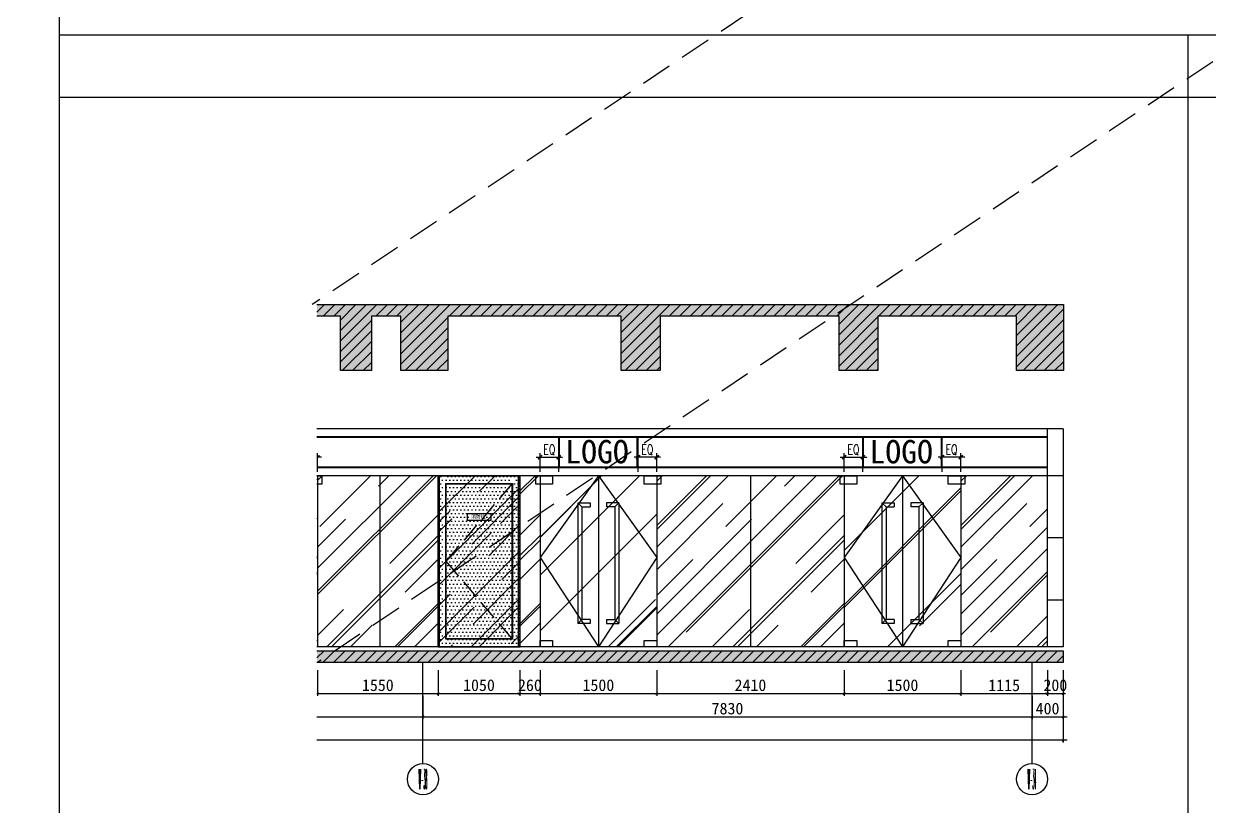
# Model space of a CAD drawing. Header units: millimetres. Extents: x 110215 to 630040, y -488650 to 141897.
# Drawn here: x 262481 to 277723, y -3813 to 6243 of the extents above; entities that cross this region are included whole.
import ezdxf
from ezdxf.enums import TextEntityAlignment as Align
from ezdxf.xclip import XClip

# ---------------------------------------------------------------- set-up
doc = ezdxf.new("R2010")
doc.units = ezdxf.units.MM
doc.header["$LTSCALE"] = 1000
doc.header["$XCLIPFRAME"] = 0
doc.linetypes.add('_DASH', pattern=[0.6, 0.4, -0.2])
doc.linetypes.add('DASH', pattern=[0.35, 0.25, -0.1])
doc.layers.get('Defpoints').update_dxf_attribs({"color": 2})
for name, color, linetype in [('0-118标注', 2, 'Continuous'), ('0-140c立面材料填充', 250, 'Continuous'), ('0-140d立面材料分隔', 146, 'Continuous'), ('0-140立面图剖切线', 4, 'Continuous'), ('1', 4, 'Continuous'), ('7', 7, 'Continuous'), ('D-地面', 8, 'Continuous'), ('E立-ELEV1', 6, 'Continuous')]:
    doc.layers.add(name, color=color, linetype=linetype)
doc.styles.add('_TCH_AXIS', font='COMPLEX', dxfattribs={"bigfont": 'GBCBIG'})
doc.styles.add('COMPLEX', font='COMPLEX')
doc.styles.add('LOGO', font='arial.ttf', dxfattribs={"width": 0.9})
doc.styles.add('TXT', font='txt.shx', dxfattribs={"width": 0.7})
doc.styles.add('繁黑体', font='simhei.ttf')
doc.styles.add('黑体', font='simhei.ttf')
doc.dimstyles.new('50', dxfattribs={"dimscale": 50, "dimtxt": 3, "dimasz": 0.6, "dimexe": 0.6, "dimexo": 0.6, "dimtad": 1, "dimdec": 0, "dimdsep": 46, "dimtxsty": '黑体', "dimblk1": 'ARCHTICK', "dimblk2": 'ARCHTICK', "dimsah": 1, "dimcen": 0, "dimdle": 1, "dimclrd": 251, "dimclre": 251, "dimclrt": 2, "dimadec": 0, "dimazin": 0, "dimtfac": 1, "dimtdec": 0, "dimtix": 1, "dimtmove": 2, "dimatfit": 3, "dimldrblk": 'DOT', "dimfxl": 0, "dimtolj": 1, "dimtzin": 0, "dimarcsym": 0})
doc.dimstyles.new('副本 1-50', dxfattribs={"dimscale": 50, "dimtxt": 2.5, "dimasz": 1, "dimexe": 1, "dimexo": 1, "dimgap": 0.6, "dimtad": 1, "dimdec": 0, "dimrnd": 5, "dimzin": 0, "dimdsep": 46, "dimtxsty": 'TXT', "dimblk": 'ARCHTICK', "dimcen": 4, "dimdle": 1, "dimclrd": 3, "dimclre": 3, "dimclrt": 3, "dimadec": 0, "dimazin": 0, "dimtfac": 1, "dimtdec": 0, "dimtix": 1, "dimtmove": 2, "dimatfit": 3, "dimldrblk": 'ARCHTICK', "dimfxl": 0, "dimtolj": 1, "dimtzin": 0, "dimarcsym": 0})

# ---------------------------------------------------------------- blocks, each defined once
blk = doc.blocks.new('_ArchTick')
at = {"color": 0, "linetype": 'ByBlock', "const_width": 0.4}
blk.add_lwpolyline([(-0.5, -0.5), (0.5, 0.5)], dxfattribs=at)
blk = doc.blocks.new('*D828')
at = {"color": 251, "lineweight": -2, "transparency": 16777216}
for p, q in [((269244, 7341), (269244, 7061)), ((351969, 7341), (351969, 7061)), ((269194, 7091), (352019, 7091))]:
    blk.add_line(p, q, dxfattribs=at)
at = {"layer": 'Defpoints', "color": 0, "transparency": 16777216}
for p in [(269244, 7391), (351969, 7391), (351969, 7091)]:
    blk.add_point(p, dxfattribs=at)
at = {"color": 251, "lineweight": -2, "transparency": 16777216, "xscale": 30, "yscale": 30, "zscale": 30, "rotation": 180}
blk.add_blockref('_ArchTick', (269244, 7091), dxfattribs=at)
at = {"color": 251, "lineweight": -2, "transparency": 16777216, "xscale": 30, "yscale": 30, "zscale": 30}
blk.add_blockref('_ArchTick', (351969, 7091), dxfattribs=at)
at = {"color": 2, "transparency": 16777216, "insert": (310607, 7197), "char_height": 150, "attachment_point": 5, "style": '黑体'}
blk.add_mtext('\\A1;82725', dxfattribs=at)
blk = doc.blocks.new('_DOT')
at = {"color": 0, "linetype": 'ByBlock'}
blk.add_line((-0.5, 0), (-1, 0), dxfattribs=at)
at = {"color": 0, "linetype": 'ByBlock', "const_width": 0.5}
blk.add_lwpolyline([(-0.25, 0, 1), (0.25, 0, 1)], format="xyb", close=True, dxfattribs=at)
blk = doc.blocks.new('*D130')
at = {"color": 3, "lineweight": -2, "transparency": 16777216}
for p, q in [((2433621, 314332), (2433281, 314332)), ((2433331, 314145), (2433331, 314382)), ((2433571, 314145), (2433571, 314382))]:
    blk.add_line(p, q, dxfattribs=at)
at = {"layer": 'Defpoints', "color": 0, "transparency": 16777216}
for p in [(2433331, 314332), (2433331, 314095), (2433571, 314095)]:
    blk.add_point(p, dxfattribs=at)
at = {"color": 3, "lineweight": -2, "transparency": 16777216, "xscale": 50, "yscale": 50, "zscale": 50, "rotation": 180}
blk.add_blockref('_ArchTick', (2433331, 314332), dxfattribs=at)
at = {"color": 3, "lineweight": -2, "transparency": 16777216, "xscale": 50, "yscale": 50, "zscale": 50}
blk.add_blockref('_ArchTick', (2433571, 314332), dxfattribs=at)
at = {"color": 3, "transparency": 16777216, "insert": (2433451, 314425), "char_height": 125, "attachment_point": 5, "style": 'TXT'}
blk.add_mtext('\\A1;EQ', dxfattribs=at)
blk = doc.blocks.new('*D131')
at = {"color": 3, "lineweight": -2, "transparency": 16777216}
for p, q in [((2432021, 314332), (2432361, 314332)), ((2432071, 314145), (2432071, 314382)), ((2432311, 314145), (2432311, 314382))]:
    blk.add_line(p, q, dxfattribs=at)
at = {"layer": 'Defpoints', "color": 0, "transparency": 16777216}
for p in [(2432311, 314332), (2432071, 314095), (2432311, 314095)]:
    blk.add_point(p, dxfattribs=at)
at = {"color": 3, "lineweight": -2, "transparency": 16777216, "xscale": 50, "yscale": 50, "zscale": 50, "rotation": 180}
blk.add_blockref('_ArchTick', (2432071, 314332), dxfattribs=at)
at = {"color": 3, "lineweight": -2, "transparency": 16777216, "xscale": 50, "yscale": 50, "zscale": 50}
blk.add_blockref('_ArchTick', (2432311, 314332), dxfattribs=at)
at = {"color": 3, "transparency": 16777216, "insert": (2432191, 314425), "char_height": 125, "attachment_point": 5, "style": 'TXT'}
blk.add_mtext('\\A1;EQ', dxfattribs=at)
blk = doc.blocks.new('xdsadeq')
h = blk.add_hatch()
h.set_pattern_fill('玻璃', color=8, scale=500, angle=45)
h.set_pattern_definition([(45, (394882.8, 130440.26), (424.26, 1131.37), [7500, -1000, 2500, -500]), (45, (395176.2, 131087.26), (-823.78, 116.67), [1500, -165, 3000, -375]), (45, (394759.04, 130917.56), (1601.597, 2075.36), [4000, -700, 2000, -500])])
h.paths.add_polyline_path([(395940, 130880), (395940, 133080), (394925, 133080), (394925, 130880)])
at = {"layer": 'D-地面'}
h = blk.add_hatch(dxfattribs=at)
h.set_pattern_fill('DOTS', color=8, scale=30, style=0)
h.set_pattern_definition([(0, (394902.783, 130440.26), (23.8125, 47.625), [0, -47.625])])
h.paths.add_polyline_path([(394983, 130880), (395883, 130880), (395863, 133080), (394983, 133080)], flags=17)
h.paths.add_polyline_path([(394988, 130880), (395878, 130880), (395878, 133080), (395005, 133080)], flags=16)
h.paths.add_polyline_path([(395940, 130880), (395940, 133080), (394925, 133080), (394925, 130880)])
at = {"layer": 'E立-ELEV1'}
h = blk.add_hatch(dxfattribs=at)
h.set_pattern_fill('ANSI32', color=8, scale=3, style=0)
h.set_pattern_definition([(45, (405758.36, 133037.486), (-20.205576, 20.205576), []), (45, (405771.83, 133037.486), (-20.205576, 20.205576), [])])
h.paths.add_polyline_path([(394905, 130880), (394925, 130880), (394925, 133080), (394905, 133080)])
h = blk.add_hatch(dxfattribs=at)
h.set_pattern_fill('ANSI32', color=8, scale=3, style=0)
h.set_pattern_definition([(45, (406793.36, 133037.486), (-20.205576, 20.205576), []), (45, (406806.83, 133037.486), (-20.205576, 20.205576), [])])
h.paths.add_polyline_path([(395940, 130880), (395960, 130880), (395960, 133080), (395940, 133080)])
at = {"color": 1}
for p, q in [((394905, 130880), (394905, 133080)), ((394905, 130880), (394905, 133080)), ((394905, 133080), (395960, 133080)), ((394925, 130880), (394925, 133080)), ((395940, 130880), (395940, 133080)), ((395960, 130880), (395960, 133080)), ((394905, 130880), (395960, 130880))]:
    blk.add_line(p, q, dxfattribs=at)
at = {"color": 8, "linetype": 'DASH'}
blk.add_lwpolyline([(395855, 132975), (395005, 131980), (395860, 130980)], dxfattribs=at)
at = {"layer": '7', "color": 3}
blk.add_lwpolyline([(395284, 132505), (395284, 132595), (395582, 132595), (395582, 132505)], close=True, dxfattribs=at)
at = {"layer": 'E立-ELEV1', "color": 8}
blk.add_line((395005, 132980), (395860, 132980), dxfattribs=at)
at = {"layer": 'E立-ELEV1', "color": 4}
blk.add_lwpolyline([(395860, 132980), (395860, 130980), (395005, 130980), (395005, 132980)], dxfattribs=at)
at = {"layer": 'E立-ELEV1', "color": 3}
blk.add_lwpolyline([(395855, 132975), (395855, 130985), (395010, 130985), (395010, 132975), (395855, 132975)], close=True, dxfattribs=at)
at = {"layer": '1', "color": 3, "style": 'LOGO', "width": 0.9}
blk.add_text('消防栓', height=48, dxfattribs=at).set_placement((395513, 132528, 274), align=Align.RIGHT)
blk = doc.blocks.new('*D841')
at = {"color": 251, "lineweight": -2, "transparency": 16777216}
for p, q in [((279216, 8481), (279216, 8151)), ((280716, 8481), (280716, 8151)), ((279166, 8181), (280766, 8181))]:
    blk.add_line(p, q, dxfattribs=at)
at = {"layer": 'Defpoints', "color": 0, "transparency": 16777216}
for p in [(279216, 8581), (280716, 8581), (280716, 8181)]:
    blk.add_point(p, dxfattribs=at)
at = {"color": 251, "lineweight": -2, "transparency": 16777216, "xscale": 30, "yscale": 30, "zscale": 30, "rotation": 180}
blk.add_blockref('_ArchTick', (279216, 8181), dxfattribs=at)
at = {"color": 251, "lineweight": -2, "transparency": 16777216, "xscale": 30, "yscale": 30, "zscale": 30}
blk.add_blockref('_ArchTick', (280716, 8181), dxfattribs=at)
at = {"color": 2, "transparency": 16777216, "insert": (279966, 8288), "char_height": 150, "attachment_point": 5, "style": '黑体'}
blk.add_mtext('\\A1;1500', dxfattribs=at)
blk = doc.blocks.new('*D842')
at = {"color": 251, "lineweight": -2, "transparency": 16777216}
for p, q in [((280716, 8481), (280716, 8151)), ((282266, 8481), (282266, 8151)), ((280666, 8181), (282316, 8181))]:
    blk.add_line(p, q, dxfattribs=at)
at = {"layer": 'Defpoints', "color": 0, "transparency": 16777216}
for p in [(280716, 8581), (282266, 8581), (282266, 8181)]:
    blk.add_point(p, dxfattribs=at)
at = {"color": 251, "lineweight": -2, "transparency": 16777216, "xscale": 30, "yscale": 30, "zscale": 30, "rotation": 180}
blk.add_blockref('_ArchTick', (280716, 8181), dxfattribs=at)
at = {"color": 251, "lineweight": -2, "transparency": 16777216, "xscale": 30, "yscale": 30, "zscale": 30}
blk.add_blockref('_ArchTick', (282266, 8181), dxfattribs=at)
at = {"color": 2, "transparency": 16777216, "insert": (281491, 8288), "char_height": 150, "attachment_point": 5, "style": '黑体'}
blk.add_mtext('\\A1;1550', dxfattribs=at)
blk = doc.blocks.new('*D843')
at = {"color": 251, "lineweight": -2, "transparency": 16777216}
for p, q in [((282266, 8481), (282266, 8151)), ((283316, 8481), (283316, 8151)), ((282216, 8181), (283366, 8181))]:
    blk.add_line(p, q, dxfattribs=at)
at = {"layer": 'Defpoints', "color": 0, "transparency": 16777216}
for p in [(282266, 8581), (283316, 8581), (283316, 8181)]:
    blk.add_point(p, dxfattribs=at)
at = {"color": 251, "lineweight": -2, "transparency": 16777216, "xscale": 30, "yscale": 30, "zscale": 30, "rotation": 180}
blk.add_blockref('_ArchTick', (282266, 8181), dxfattribs=at)
at = {"color": 251, "lineweight": -2, "transparency": 16777216, "xscale": 30, "yscale": 30, "zscale": 30}
blk.add_blockref('_ArchTick', (283316, 8181), dxfattribs=at)
at = {"color": 2, "transparency": 16777216, "insert": (282791, 8288), "char_height": 150, "attachment_point": 5, "style": '黑体'}
blk.add_mtext('\\A1;1050', dxfattribs=at)
blk = doc.blocks.new('*D844')
at = {"color": 251, "lineweight": -2, "transparency": 16777216}
for p, q in [((283316, 8481), (283316, 8151)), ((283576, 8481), (283576, 8151)), ((283316, 8181), (283286, 8181)), ((283316, 8181), (283576, 8181)), ((283576, 8181), (283606, 8181))]:
    blk.add_line(p, q, dxfattribs=at)
at = {"layer": 'Defpoints', "color": 0, "transparency": 16777216}
for p in [(283316, 8581), (283576, 8581), (283576, 8181)]:
    blk.add_point(p, dxfattribs=at)
at = {"color": 251, "lineweight": -2, "transparency": 16777216, "xscale": 30, "yscale": 30, "zscale": 30}
blk.add_blockref('_ArchTick', (283316, 8181), dxfattribs=at)
at = {"color": 251, "lineweight": -2, "transparency": 16777216, "xscale": 30, "yscale": 30, "zscale": 30, "rotation": 180}
blk.add_blockref('_ArchTick', (283576, 8181), dxfattribs=at)
at = {"color": 2, "transparency": 16777216, "insert": (283446, 8288), "char_height": 150, "attachment_point": 5, "style": '黑体'}
blk.add_mtext('\\A1;260', dxfattribs=at)
blk = doc.blocks.new('*D845')
at = {"color": 251, "lineweight": -2, "transparency": 16777216}
for p, q in [((283576, 8481), (283576, 8151)), ((285076, 8481), (285076, 8151)), ((283526, 8181), (285126, 8181))]:
    blk.add_line(p, q, dxfattribs=at)
at = {"layer": 'Defpoints', "color": 0, "transparency": 16777216}
for p in [(283576, 8581), (285076, 8581), (285076, 8181)]:
    blk.add_point(p, dxfattribs=at)
at = {"color": 251, "lineweight": -2, "transparency": 16777216, "xscale": 30, "yscale": 30, "zscale": 30, "rotation": 180}
blk.add_blockref('_ArchTick', (283576, 8181), dxfattribs=at)
at = {"color": 251, "lineweight": -2, "transparency": 16777216, "xscale": 30, "yscale": 30, "zscale": 30}
blk.add_blockref('_ArchTick', (285076, 8181), dxfattribs=at)
at = {"color": 2, "transparency": 16777216, "insert": (284326, 8288), "char_height": 150, "attachment_point": 5, "style": '黑体'}
blk.add_mtext('\\A1;1500', dxfattribs=at)
blk = doc.blocks.new('*D846')
at = {"color": 251, "lineweight": -2, "transparency": 16777216}
for p, q in [((285076, 8481), (285076, 8151)), ((287486, 8481), (287486, 8151)), ((285026, 8181), (287536, 8181))]:
    blk.add_line(p, q, dxfattribs=at)
at = {"layer": 'Defpoints', "color": 0, "transparency": 16777216}
for p in [(285076, 8581), (287486, 8581), (287486, 8181)]:
    blk.add_point(p, dxfattribs=at)
at = {"color": 251, "lineweight": -2, "transparency": 16777216, "xscale": 30, "yscale": 30, "zscale": 30, "rotation": 180}
blk.add_blockref('_ArchTick', (285076, 8181), dxfattribs=at)
at = {"color": 251, "lineweight": -2, "transparency": 16777216, "xscale": 30, "yscale": 30, "zscale": 30}
blk.add_blockref('_ArchTick', (287486, 8181), dxfattribs=at)
at = {"color": 2, "transparency": 16777216, "insert": (286281, 8288), "char_height": 150, "attachment_point": 5, "style": '黑体'}
blk.add_mtext('\\A1;2410', dxfattribs=at)
blk = doc.blocks.new('*D847')
at = {"color": 251, "lineweight": -2, "transparency": 16777216}
for p, q in [((287486, 8481), (287486, 8151)), ((288986, 8481), (288986, 8151)), ((287436, 8181), (289036, 8181))]:
    blk.add_line(p, q, dxfattribs=at)
at = {"layer": 'Defpoints', "color": 0, "transparency": 16777216}
for p in [(287486, 8581), (288986, 8581), (288986, 8181)]:
    blk.add_point(p, dxfattribs=at)
at = {"color": 251, "lineweight": -2, "transparency": 16777216, "xscale": 30, "yscale": 30, "zscale": 30, "rotation": 180}
blk.add_blockref('_ArchTick', (287486, 8181), dxfattribs=at)
at = {"color": 251, "lineweight": -2, "transparency": 16777216, "xscale": 30, "yscale": 30, "zscale": 30}
blk.add_blockref('_ArchTick', (288986, 8181), dxfattribs=at)
at = {"color": 2, "transparency": 16777216, "insert": (288236, 8288), "char_height": 150, "attachment_point": 5, "style": '黑体'}
blk.add_mtext('\\A1;1500', dxfattribs=at)
blk = doc.blocks.new('*D848')
at = {"color": 251, "lineweight": -2, "transparency": 16777216}
for p, q in [((288986, 8481), (288986, 8151)), ((290101, 8481), (290101, 8151)), ((288936, 8181), (290151, 8181))]:
    blk.add_line(p, q, dxfattribs=at)
at = {"layer": 'Defpoints', "color": 0, "transparency": 16777216}
for p in [(288986, 8581), (290101, 8581), (290101, 8181)]:
    blk.add_point(p, dxfattribs=at)
at = {"color": 251, "lineweight": -2, "transparency": 16777216, "xscale": 30, "yscale": 30, "zscale": 30, "rotation": 180}
blk.add_blockref('_ArchTick', (288986, 8181), dxfattribs=at)
at = {"color": 251, "lineweight": -2, "transparency": 16777216, "xscale": 30, "yscale": 30, "zscale": 30}
blk.add_blockref('_ArchTick', (290101, 8181), dxfattribs=at)
at = {"color": 2, "transparency": 16777216, "insert": (289543, 8287), "char_height": 150, "attachment_point": 5, "style": '黑体'}
blk.add_mtext('\\A1;1115', dxfattribs=at)
blk = doc.blocks.new('*D849')
at = {"color": 251, "lineweight": -2, "transparency": 16777216}
for p, q in [((290101, 8481), (290101, 8151)), ((290301, 8481), (290301, 8151)), ((290101, 8181), (290071, 8181)), ((290101, 8181), (290301, 8181)), ((290301, 8181), (290331, 8181))]:
    blk.add_line(p, q, dxfattribs=at)
at = {"layer": 'Defpoints', "color": 0, "transparency": 16777216}
for p in [(290101, 8581), (290301, 8581), (290301, 8181)]:
    blk.add_point(p, dxfattribs=at)
at = {"color": 251, "lineweight": -2, "transparency": 16777216, "xscale": 30, "yscale": 30, "zscale": 30}
blk.add_blockref('_ArchTick', (290101, 8181), dxfattribs=at)
at = {"color": 251, "lineweight": -2, "transparency": 16777216, "xscale": 30, "yscale": 30, "zscale": 30, "rotation": 180}
blk.add_blockref('_ArchTick', (290301, 8181), dxfattribs=at)
at = {"color": 2, "transparency": 16777216, "insert": (290201, 8288), "char_height": 150, "attachment_point": 5, "style": '黑体'}
blk.add_mtext('\\A1;200', dxfattribs=at)
blk = doc.blocks.new('*D852')
at = {"color": 251, "lineweight": -2, "transparency": 16777216}
for p, q in [((273671, 8151), (273671, 7851)), ((282071, 8151), (282071, 7851)), ((273621, 7881), (282121, 7881))]:
    blk.add_line(p, q, dxfattribs=at)
at = {"layer": 'Defpoints', "color": 0, "transparency": 16777216}
for p in [(273671, 8181), (282071, 8181), (282071, 7881)]:
    blk.add_point(p, dxfattribs=at)
at = {"color": 251, "lineweight": -2, "transparency": 16777216, "xscale": 30, "yscale": 30, "zscale": 30, "rotation": 180}
blk.add_blockref('_ArchTick', (273671, 7881), dxfattribs=at)
at = {"color": 251, "lineweight": -2, "transparency": 16777216, "xscale": 30, "yscale": 30, "zscale": 30}
blk.add_blockref('_ArchTick', (282071, 7881), dxfattribs=at)
at = {"color": 2, "transparency": 16777216, "insert": (277871, 7988), "char_height": 150, "attachment_point": 5, "style": '黑体'}
blk.add_mtext('\\A1;8400', dxfattribs=at)
blk = doc.blocks.new('*D853')
at = {"color": 251, "lineweight": -2, "transparency": 16777216}
for p, q in [((282071, 8151), (282071, 7851)), ((289901, 8151), (289901, 7851)), ((282021, 7881), (289951, 7881))]:
    blk.add_line(p, q, dxfattribs=at)
at = {"layer": 'Defpoints', "color": 0, "transparency": 16777216}
for p in [(282071, 8181), (289901, 8181), (289901, 7881)]:
    blk.add_point(p, dxfattribs=at)
at = {"color": 251, "lineweight": -2, "transparency": 16777216, "xscale": 30, "yscale": 30, "zscale": 30, "rotation": 180}
blk.add_blockref('_ArchTick', (282071, 7881), dxfattribs=at)
at = {"color": 251, "lineweight": -2, "transparency": 16777216, "xscale": 30, "yscale": 30, "zscale": 30}
blk.add_blockref('_ArchTick', (289901, 7881), dxfattribs=at)
at = {"color": 2, "transparency": 16777216, "insert": (285986, 7988), "char_height": 150, "attachment_point": 5, "style": '黑体'}
blk.add_mtext('\\A1;7830', dxfattribs=at)
blk = doc.blocks.new('*D854')
at = {"color": 251, "lineweight": -2, "transparency": 16777216}
for p, q in [((289901, 8151), (289901, 7851)), ((290301, 8151), (290301, 7851)), ((289851, 7881), (290351, 7881))]:
    blk.add_line(p, q, dxfattribs=at)
at = {"layer": 'Defpoints', "color": 0, "transparency": 16777216}
for p in [(289901, 8181), (290301, 8181), (290301, 7881)]:
    blk.add_point(p, dxfattribs=at)
at = {"color": 251, "lineweight": -2, "transparency": 16777216, "xscale": 30, "yscale": 30, "zscale": 30, "rotation": 180}
blk.add_blockref('_ArchTick', (289901, 7881), dxfattribs=at)
at = {"color": 251, "lineweight": -2, "transparency": 16777216, "xscale": 30, "yscale": 30, "zscale": 30}
blk.add_blockref('_ArchTick', (290301, 7881), dxfattribs=at)
at = {"color": 2, "transparency": 16777216, "insert": (290101, 7988), "char_height": 150, "attachment_point": 5, "style": '黑体'}
blk.add_mtext('\\A1;400', dxfattribs=at)
blk = doc.blocks.new('*D855')
at = {"color": 251, "lineweight": -2, "transparency": 16777216}
for p, q in [((264722, 7836), (264722, 7551)), ((290301, 7851), (290301, 7551)), ((290351, 7581), (264672, 7581))]:
    blk.add_line(p, q, dxfattribs=at)
at = {"layer": 'Defpoints', "color": 0, "transparency": 16777216}
for p in [(264722, 7866), (290301, 7881), (264722, 7581)]:
    blk.add_point(p, dxfattribs=at)
at = {"color": 251, "lineweight": -2, "transparency": 16777216, "xscale": 30, "yscale": 30, "zscale": 30, "rotation": 180}
blk.add_blockref('_ArchTick', (264722, 7581), dxfattribs=at)
at = {"color": 251, "lineweight": -2, "transparency": 16777216, "xscale": 30, "yscale": 30, "zscale": 30}
blk.add_blockref('_ArchTick', (290301, 7581), dxfattribs=at)
at = {"color": 2, "transparency": 16777216, "insert": (277511, 7687), "char_height": 150, "attachment_point": 5, "style": '黑体'}
blk.add_mtext('\\A1;25579', dxfattribs=at)
blk = doc.blocks.new('_AXISO')
blk.add_circle((0, 0), 0.5)
at = {"style": 'COMPLEX', "width": 1.041667}
blk.add_attdef('A', text='', height=0.56, dxfattribs=at).set_placement((-0.25, -0.28), (0.25, -0.28), align=Align.FIT)
blk = doc.blocks.new('*D899')
at = {"color": 251, "lineweight": -2, "transparency": 16777216}
for p, q in [((306588, 7361), (306588, 7061)), ((359011, 7361), (359011, 7061)), ((306538, 7091), (359061, 7091))]:
    blk.add_line(p, q, dxfattribs=at)
at = {"layer": 'Defpoints', "color": 0, "transparency": 16777216}
for p in [(306588, 7391), (359011, 7391), (359011, 7091)]:
    blk.add_point(p, dxfattribs=at)
at = {"color": 251, "lineweight": -2, "transparency": 16777216, "xscale": 30, "yscale": 30, "zscale": 30, "rotation": 180}
blk.add_blockref('_ArchTick', (306588, 7091), dxfattribs=at)
at = {"color": 251, "lineweight": -2, "transparency": 16777216, "xscale": 30, "yscale": 30, "zscale": 30}
blk.add_blockref('_ArchTick', (359011, 7091), dxfattribs=at)
at = {"color": 2, "transparency": 16777216, "insert": (332799, 7197), "char_height": 150, "attachment_point": 5, "style": '黑体'}
blk.add_mtext('\\A1;52423', dxfattribs=at)
blk = doc.blocks.new('dvdfsdfs')
h = blk.add_hatch()
h.set_pattern_fill('ANSI31', color=250, scale=30)
h.paths.add_polyline_path([(269244.4, 8240.8), (351969.4, 8240.8), (351969.4, 8090.8), (269244.4, 8090.8)])
h.paths.add_polyline_path([(351969.4, 12690.4), (351969.4, 11840.4), (351369.4, 11840.4), (351369.4, 12540.4), (348969.4, 12540.4), (348969.4, 11840.4), (348469.4, 11840.4), (348469.4, 12540.4), (345044.4, 12540.4), (345044.4, 11840.4), (344444.4, 11840.4), (344444.4, 12540.4), (342914.4, 12540.4), (342914.4, 11840.4), (342314.4, 11840.4), (342314.4, 12540.4), (339414.4, 12540.4), (339414.4, 11840.4), (338914.4, 11840.4), (338914.4, 12540.4), (337814.4, 12540.4), (337814.4, 11840.4), (337214.4, 11840.4), (337214.4, 12540.4), (334680, 12540.4), (334680, 11840.4), (334080, 11840.4), (334080, 12540.4), (331929.9, 12540.4), (331929.9, 11840.4), (331429.9, 11840.4), (331429.9, 12540.4), (329129.9, 12540.4), (329129.9, 11840.4), (328629.9, 11840.4), (328629.9, 12540.4), (326379.9, 12540.4), (326379.9, 11840.4), (325779.9, 11840.4), (325779.9, 12540.4), (323329.9, 12540.4), (323329.9, 11840.4), (322829.9, 11840.4), (322829.9, 12540.4), (320329.9, 12540.4), (320329.9, 11840.4), (319829.9, 11840.4), (319829.9, 12540.4), (317681.3, 12540.4), (317681.3, 11840.4), (317081.3, 11840.4), (317081.3, 12540.4), (315231.3, 12540.4), (315231.3, 11840.4), (314695.9, 11840.4), (314695.9, 12540.4), (313897.8, 12540.4), (313897.8, 11840.4), (313318.8, 11840.4), (313318.8, 12540.4), (311318, 12540.4), (311318, 11840.4), (310691.4, 11840.4), (310691.4, 12540.4), (308229.9, 12540.4), (308229.9, 11840.4), (307729.9, 11840.4), (307729.9, 12540.4), (305779.9, 12540.4), (305779.9, 11840.4), (305179.9, 11840.4), (305179.9, 12540.4), (303430.8, 12540.4), (303430.8, 11840.4), (302930.8, 11840.4), (302930.8, 12540.4), (301180.2, 12540.4), (301180.2, 11840.4), (300580.2, 11840.4), (300580.2, 12540.4), (298430.1, 12540.4), (298430.1, 11840.4), (297830.1, 11840.4), (297830.1, 12540.4), (295530.1, 12540.4), (295530.1, 11840.4), (294930.1, 11840.4), (294930.1, 12540.4), (292779.9, 12540.4), (292779.9, 11840.4), (292179.9, 11840.4), (292179.9, 12540.4), (289928.9, 12540.4), (289928.9, 11840.4), (289428.9, 11840.4), (289428.9, 12540.4), (287128.9, 12540.4), (287128.9, 11840.4), (286628.9, 11840.4), (286628.9, 12540.4), (284355.7, 12540.4), (284355.7, 11840.4), (283756.6, 11840.4), (283756.6, 12540.4), (281529.9, 12540.4), (281529.9, 11840.4), (281029.9, 11840.4), (281029.9, 12540.4), (278729.9, 12540.4), (278729.9, 11840.4), (278229.9, 11840.4), (278229.9, 12540.4), (269843.9, 12540.4), (269843.9, 11840.4), (269244.4, 11840.4), (269244.4, 12690.4)])
at = {"layer": '0-140c立面材料填充'}
h = blk.add_hatch(dxfattribs=at)
h.set_pattern_fill('AR-CONC', color=256)
h.paths.add_polyline_path([(351969.4, 12690.4), (351969.4, 11840.4), (351369.4, 11840.4), (351369.4, 12540.4), (348969.4, 12540.4), (348969.4, 11840.4), (348469.4, 11840.4), (348469.4, 12540.4), (345044.4, 12540.4), (345044.4, 11840.4), (344444.4, 11840.4), (344444.4, 12540.4), (342914.4, 12540.4), (342914.4, 11840.4), (342314.4, 11840.4), (342314.4, 12540.4), (339414.4, 12540.4), (339414.4, 11840.4), (338914.4, 11840.4), (338914.4, 12540.4), (337814.4, 12540.4), (337814.4, 11840.4), (337214.4, 11840.4), (337214.4, 12540.4), (334680, 12540.4), (334680, 11840.4), (334080, 11840.4), (334080, 12540.4), (331929.9, 12540.4), (331929.9, 11840.4), (331429.9, 11840.4), (331429.9, 12540.4), (329129.9, 12540.4), (329129.9, 11840.4), (328629.9, 11840.4), (328629.9, 12540.4), (326379.9, 12540.4), (326379.9, 11840.4), (325779.9, 11840.4), (325779.9, 12540.4), (323329.9, 12540.4), (323329.9, 11840.4), (322829.9, 11840.4), (322829.9, 12540.4), (320329.9, 12540.4), (320329.9, 11840.4), (319829.9, 11840.4), (319829.9, 12540.4), (317681.3, 12540.4), (317681.3, 11840.4), (317081.3, 11840.4), (317081.3, 12540.4), (315231.3, 12540.4), (315231.3, 11840.4), (314695.9, 11840.4), (314695.9, 12540.4), (313897.8, 12540.4), (313897.8, 11840.4), (313318.8, 11840.4), (313318.8, 12540.4), (311318, 12540.4), (311318, 11840.4), (310691.4, 11840.4), (310691.4, 12540.4), (308229.9, 12540.4), (308229.9, 11840.4), (307729.9, 11840.4), (307729.9, 12540.4), (305779.9, 12540.4), (305779.9, 11840.4), (305179.9, 11840.4), (305179.9, 12540.4), (303430.8, 12540.4), (303430.8, 11840.4), (302930.8, 11840.4), (302930.8, 12540.4), (301180.2, 12540.4), (301180.2, 11840.4), (300580.2, 11840.4), (300580.2, 12540.4), (298430.1, 12540.4), (298430.1, 11840.4), (297830.1, 11840.4), (297830.1, 12540.4), (295530.1, 12540.4), (295530.1, 11840.4), (294930.1, 11840.4), (294930.1, 12540.4), (292779.9, 12540.4), (292779.9, 11840.4), (292179.9, 11840.4), (292179.9, 12540.4), (289928.9, 12540.4), (289928.9, 11840.4), (289428.9, 11840.4), (289428.9, 12540.4), (287128.9, 12540.4), (287128.9, 11840.4), (286628.9, 11840.4), (286628.9, 12540.4), (284355.7, 12540.4), (284355.7, 11840.4), (283756.6, 11840.4), (283756.6, 12540.4), (281529.9, 12540.4), (281529.9, 11840.4), (281029.9, 11840.4), (281029.9, 12540.4), (278729.9, 12540.4), (278729.9, 11840.4), (278229.9, 11840.4), (278229.9, 12540.4), (269843.9, 12540.4), (269843.9, 11840.4), (269244.4, 11840.4), (269244.4, 12690.4)])
h = blk.add_hatch(dxfattribs=at)
h.set_pattern_fill('AR-CONC', color=256)
h.paths.add_polyline_path([(269244.4, 8240.8), (351969.4, 8240.8), (351969.4, 8090.8), (269244.4, 8090.8)])
for points in [[(351969.4, 12690.4), (351969.4, 11840.4), (351369.4, 11840.4), (351369.4, 12540.4), (348969.4, 12540.4), (348969.4, 11840.4), (348469.4, 11840.4), (348469.4, 12540.4), (345044.4, 12540.4)], [(269244.4, 12690.4), (351969.4, 12690.4)]]:
    blk.add_lwpolyline(points)
blk.add_lwpolyline([(269244.4, 8240.8), (351969.4, 8240.8), (351969.4, 8090.8), (269244.4, 8090.8)], close=True)
at = {"layer": '0-140立面图剖切线'}
for p, q in [((352069.4, 11090.8), (269244.4, 11090.8)), ((351969.4, 8290.8), (269244.4, 8290.8))]:
    blk.add_line(p, q, dxfattribs=at)
dim = blk.add_linear_dim(base=(351969.4, 7090.8), p1=(269244.4, 7390.8), p2=(351969.4, 7390.8), dimstyle='50', override={"dimfxl": 5, "dimarcsym": 1})
dim.commit()
dim.dimension.update_dxf_attribs({"geometry": '*D828', "text_midpoint": (310606.9, 7197.1)})
blk = doc.blocks.new('kjlkj')
at = {"layer": '0-140c立面材料填充'}
h = blk.add_hatch(dxfattribs=at)
h.set_pattern_fill('AR-RROOF', color=256, scale=50, angle=45, style=0)
h.set_pattern_definition([(45, (2419215.6, 311894.9), (1077.63, 2873.68), [19050, -2540, 6350, -1270]), (45, (2419961, 313538.3), (-2092.4, 296.35), [3810, -419.1, 7620, -952.5]), (45, (2418901.25, 313107.2), (4068.056, 5271.41), [10160, -1778, 5080, -1270])])
h.paths.add_polyline_path([(2433571.1, 314094.9), (2432071.1, 314094.9), (2432071.1, 311894.9), (2433571.1, 311894.9)])
at = {"color": 8}
for p, q in [((2432311.1, 314194.9), (2432311.1, 314594.9)), ((2432321.1, 314194.9), (2432321.1, 314594.9)), ((2433321.1, 314194.9), (2433321.1, 314594.9)), ((2433331.1, 314194.9), (2433331.1, 314594.9))]:
    blk.add_line(p, q, dxfattribs=at)
for points in [[(2432821.1, 314094.9), (2432071.1, 313044.9), (2432821.1, 311894.9)], [(2432821.1, 314094.9), (2433571.1, 313044.9), (2432821.1, 311894.9)]]:
    blk.add_lwpolyline(points, dxfattribs=at)
at = {"layer": '0-140d立面材料分隔'}
for p, q in [((2432071.1, 314094.9), (2432071.1, 311894.9)), ((2432821.1, 314094.9), (2432821.1, 311894.9)), ((2433571.1, 314094.9), (2433571.1, 311894.9))]:
    blk.add_line(p, q, dxfattribs=at)
at = {"layer": '0-140d立面材料分隔', "color": 1}
for p, q in [((2432609.7, 313694.9, -219.5), (2432556.9, 313744.9, -219.5)), ((2432556.9, 313744.9, -219.5), (2432556.9, 312194.9)), ((2432556.9, 313744.9, -219.5), (2432715.4, 313744.9, -219.5)), ((2432609.7, 313694.9, -219.5), (2432609.7, 312244.9)), ((2432609.7, 313694.9, -219.5), (2432715.4, 313694.9, -219.5)), ((2432715.4, 313744.9, -219.5), (2432715.4, 313694.9, -219.5)), ((2432926.8, 313744.9, -219.5), (2432926.8, 313694.9, -219.5)), ((2433085.4, 313744.9, -219.5), (2432926.8, 313744.9, -219.5)), ((2433032.5, 313694.9, -219.5), (2432926.8, 313694.9, -219.5)), ((2433032.5, 313694.9, -219.5), (2433085.4, 313744.9, -219.5)), ((2433032.5, 313694.9, -219.5), (2433032.5, 312244.9)), ((2433085.4, 313744.9, -219.5), (2433085.4, 312194.9)), ((2432609.7, 312244.9), (2432556.9, 312194.9)), ((2432715.4, 312194.9), (2432556.9, 312194.9)), ((2432715.4, 312244.9), (2432609.7, 312244.9)), ((2432715.4, 312244.9), (2432715.4, 312194.9)), ((2432926.8, 312244.9), (2433032.5, 312244.9)), ((2432926.8, 312244.9), (2432926.8, 312194.9)), ((2432926.8, 312194.9), (2433085.4, 312194.9)), ((2433032.5, 312244.9), (2433085.4, 312194.9))]:
    blk.add_line(p, q, dxfattribs=at)
for points in [[(2432018.3, 314094.9), (2432233.1, 314094.9), (2432233.1, 313984.9), (2432018.3, 313984.9)], [(2433409.2, 314094.9), (2433624, 314094.9), (2433624, 313984.9), (2433409.2, 313984.9)], [(2432071.1, 311978.2), (2432233.1, 311978.2), (2432233.1, 311894.9), (2432071.1, 311894.9)], [(2433409.2, 311978.2), (2433571.1, 311978.2), (2433571.1, 311894.9), (2433409.2, 311894.9)]]:
    blk.add_lwpolyline(points, close=True, dxfattribs=at)
at = {"color": 1, "style": '繁黑体'}
blk.add_text('LOGO', height=300, dxfattribs=at).set_placement((2432396, 314253.3, -219.5))
at = {"color": 8}
dim = blk.add_linear_dim(base=(2432311.1, 314332.1), p1=(2432071.1, 314094.9), p2=(2432311.1, 314094.9), text='EQ', dimstyle='副本 1-50', dxfattribs=at)
dim.commit()
dim.dimension.update_dxf_attribs({"geometry": '*D131', "text_midpoint": (2432191.1, 314424.6)})
dim = blk.add_linear_dim(base=(2433331.1, 314332.1), p1=(2433571.1, 314094.9), p2=(2433331.1, 314094.9), angle=180, text='EQ', dimstyle='副本 1-50', dxfattribs=at)
dim.commit()
dim.dimension.update_dxf_attribs({"geometry": '*D130', "text_midpoint": (2433451.1, 314424.6)})
blk = doc.blocks.new('sdfsdfsfgf')
h = blk.add_hatch()
h.set_pattern_fill('ANSI31', color=250, scale=30)
h.set_pattern_definition([(45, (-34213, 10545.97), (-67.35192, 67.35192), [])])
h.paths.add_polyline_path([(264736.8, 13180.8), (290306.8, 13180.8), (290306.8, 12330.8), (289700.7, 12330.8), (289700.7, 13030.8), (287921, 13030.8), (287921, 12330.8), (287421, 12330.8), (287421, 13030.8), (285121, 13030.8), (285121, 12330.8), (284621, 12330.8), (284621, 13030.8), (282388.8, 13030.8), (282388.8, 12330.8), (281788.2, 12330.8), (281788.2, 13030.8), (281408.2, 13030.8), (281408.2, 12330.8), (281009.2, 12330.8), (281009.2, 13030.8), (279521, 13030.8), (279521, 12330.8), (279021, 12330.8), (279021, 13030.8), (276721, 13030.8), (276721, 12330.8), (276221, 12330.8), (276221, 13030.8), (273971.1, 13030.8), (273971.1, 12330.8), (273371.1, 12330.8), (273371.1, 13030.8), (270821.1, 13030.8), (270821.1, 12330.8), (270321.1, 12330.8), (270321.1, 13030.8), (268671.1, 13030.8), (268671.1, 12330.8), (268171.1, 12330.8), (268171.1, 13030.8), (265770.8, 13030.8), (265770.8, 12330.8), (265170.8, 12330.8), (265170.8, 13030.8), (264736.8, 13030.8)])
h.paths.add_polyline_path([(264736.8, 8731.2), (290300.9, 8731.2), (290300.9, 8581.2), (264736.8, 8581.2)])
at = {"layer": '0-140c立面材料填充'}
h = blk.add_hatch(dxfattribs=at)
h.set_pattern_fill('AR-CONC', color=256)
h.set_pattern_definition([(50, (-34213, 10545.97), (182.18467, -15.939086), [19.05, -209.55]), (355, (-34213, 10545.97), (-35.24342, 191.05685), [15.24, -167.64058]), (100.451445, (-34197.82, 10544.64), (146.94125, 175.11775), [16.19001, -178.09024]), (46.1842, (-34213, 10596.77), (271.07904, -42.04233), [28.575, -314.325]), (96.63556, (-34190.4, 10593.26), (237.40413, 247.42612), [24.28502, -267.1356]), (351.18415, (-34213, 10596.77), (237.40413, 247.42612), [22.85997, -251.45973]), (21, (-34187.6, 10584.07), (151.61439, -102.2652), [19.05, -209.55]), (326, (-34187.6, 10584.07), (61.80203, 184.18797), [15.24, -167.64]), (71.451445, (-34174.96, 10575.55), (213.41642, 81.92277), [16.19001, -178.08994]), (37.5, (-34213, 10545.97), (3.088603, 84.555039), [0, -165.608, 0, -170.18, 0, -168.275]), (7.5, (-34213, 10545.97), (66.819663, 100.180575), [0, -97.028, 0, -161.798, 0, -64.135]), (327.5, (-34269.64, 10545.97), (135.590595, -5.728744), [0, -63.5, 0, -198.12, 0, -262.89]), (317.5, (-34295.04, 10545.97), (148.12918, 25.42649), [0, -82.55, 0, -131.572, 0, -186.69])])
h.paths.add_polyline_path([(264736.8, 13180.8), (290306.8, 13180.8), (290306.8, 12330.8), (289700.7, 12330.8), (289700.7, 13030.8), (287921, 13030.8), (287921, 12330.8), (287421, 12330.8), (287421, 13030.8), (285121, 13030.8), (285121, 12330.8), (284621, 12330.8), (284621, 13030.8), (282388.8, 13030.8), (282388.8, 12330.8), (281788.2, 12330.8), (281788.2, 13030.8), (281408.2, 13030.8), (281408.2, 12330.8), (281009.2, 12330.8), (281009.2, 13030.8), (279521, 13030.8), (279521, 12330.8), (279021, 12330.8), (279021, 13030.8), (276721, 13030.8), (276721, 12330.8), (276221, 12330.8), (276221, 13030.8), (273971.1, 13030.8), (273971.1, 12330.8), (273371.1, 12330.8), (273371.1, 13030.8), (270821.1, 13030.8), (270821.1, 12330.8), (270321.1, 12330.8), (270321.1, 13030.8), (268671.1, 13030.8), (268671.1, 12330.8), (268171.1, 12330.8), (268171.1, 13030.8), (265770.8, 13030.8), (265770.8, 12330.8), (265170.8, 12330.8), (265170.8, 13030.8), (264736.8, 13030.8)])
h.paths.add_polyline_path([(264736.8, 8731.2), (290300.9, 8731.2), (290300.9, 8581.2), (264736.8, 8581.2)])
h = blk.add_hatch(dxfattribs=at)
h.set_pattern_fill('AR-RROOF', color=256, scale=600, angle=45)
h.set_pattern_definition([(45, (283850.8, 95411.73), (509.117, 1357.645), [9000, -1200, 3000, -600]), (45, (284202.9, 96188.1), (-988.535, 140.007), [1800, -198, 3600, -450]), (45, (283702.3, 95984.5), (1921.9162, 2490.43), [4800, -840, 2400, -600])])
h.paths.add_polyline_path([(280715.9, 10981.2), (280715.9, 8781.2), (282265.9, 8781.2), (282265.9, 10981.2)])
h = blk.add_hatch(dxfattribs=at)
h.set_pattern_fill('AR-RROOF', color=256, scale=600, angle=45)
h.set_pattern_definition([(45, (285160.8, 95411.74), (509.117, 1357.645), [9000, -1200, 3000, -600]), (45, (285512.9, 96188.1), (-988.535, 140.007), [1800, -198, 3600, -450]), (45, (285012.3, 95984.5), (1921.9162, 2490.43), [4800, -840, 2400, -600])])
h.paths.add_polyline_path([(283315.9, 10981.2), (283315.9, 8781.2), (283575.9, 8781.2), (283575.9, 10981.2)])
h = blk.add_hatch(dxfattribs=at)
h.set_pattern_fill('AR-RROOF', color=256, scale=600, angle=45)
h.set_pattern_definition([(45, (289070.8, 95411.74), (509.117, 1357.645), [9000, -1200, 3000, -600]), (45, (289422.9, 96188.1), (-988.535, 140.007), [1800, -198, 3600, -450]), (45, (288922.3, 95984.5), (1921.9162, 2490.43), [4800, -840, 2400, -600])])
h.paths.add_polyline_path([(287485.9, 8781.2), (287485.9, 10981.2), (285075.9, 10981.2), (285075.9, 8781.2)])
h = blk.add_hatch(dxfattribs=at)
h.set_pattern_fill('AR-RROOF', color=256, scale=600, angle=45)
h.set_pattern_definition([(45, (292980.8, 95411.74), (509.117, 1357.645), [9000, -1200, 3000, -600]), (45, (293332.9, 96188.1), (-988.535, 140.007), [1800, -198, 3600, -450]), (45, (292832.3, 95984.5), (1921.9162, 2490.43), [4800, -840, 2400, -600])])
h.paths.add_polyline_path([(290100.9, 8781.2), (290100.9, 10981.2), (288985.9, 10981.2), (288985.9, 8781.2)])
at = {"color": 251}
for p, q in [((281515.9, 10981.2), (281515.9, 8781.2)), ((286280.9, 10981.2), (286280.9, 8781.2))]:
    blk.add_line(p, q, dxfattribs=at)
blk.add_lwpolyline([(264736.8, 13180.8), (290306.8, 13180.8), (290306.8, 12330.8), (289700.7, 12330.8), (289700.7, 13030.8), (287921, 13030.8), (287921, 12330.8), (287421, 12330.8), (287421, 13030.8), (285121, 13030.8), (285121, 12330.8), (284621, 12330.8), (284621, 13030.8), (282388.8, 13030.8), (282388.8, 12330.8), (281788.2, 12330.8), (281788.2, 13030.8), (281408.2, 13030.8), (281408.2, 12330.8), (281009.2, 12330.8), (281009.2, 13030.8), (279521, 13030.8), (279521, 12330.8), (279021, 12330.8), (279021, 13030.8), (276721, 13030.8)])
blk.add_lwpolyline([(264736.8, 8731.2), (290300.9, 8731.2), (290300.9, 8581.2), (264736.8, 8581.2)], close=True)
at = {"layer": '0-118标注'}
for p, q in [((282070.9, 7281.2, 13.8), (282070.9, 8581.2)), ((289900.9, 7281.2, 13.8), (289900.9, 8581.2))]:
    blk.add_line(p, q, dxfattribs=at)
at = {"layer": '0-140c立面材料填充', "color": 251}
for p, q in [((290300.9, 10981.2), (290100.9, 10981.2)), ((290300.9, 10181.2), (290100.9, 10181.2)), ((290300.9, 9381.2), (290100.9, 9381.2))]:
    blk.add_line(p, q, dxfattribs=at)
at = {"layer": '0-140d立面材料分隔'}
for p, q in [((290100.9, 11481.2), (268280.9, 11481.2)), ((290100.9, 11471.2), (268280.9, 11471.2)), ((290100.9, 8781.2), (290100.9, 11581.2)), ((290100.9, 11091.2), (268280.9, 11091.2)), ((290100.9, 11081.2), (268280.9, 11081.2)), ((290100.9, 10981.2), (268280.9, 10981.2))]:
    blk.add_line(p, q, dxfattribs=at)
at = {"layer": '0-140立面图剖切线'}
for p, q in [((290300.9, 11581.2), (264736.8, 11581.2)), ((290300.9, 11581.2), (290300.9, 8781.2)), ((290300.9, 8781.2), (264736.8, 8781.2))]:
    blk.add_line(p, q, dxfattribs=at)
at = {"color": 8}
for p in [(-2152855.3, -303113.7), (-2148495.3, -303113.7), (-2144585.3, -303113.7)]:
    blk.add_blockref('kjlkj', p, dxfattribs=at)
at = {"color": 5}
blk.add_blockref('xdsadeq', (-112639.4, -122099), dxfattribs=at)
at = {"layer": '0-118标注'}
ref = blk.add_blockref('_AXISO', (282070.9, 7081.2, 13.8), dxfattribs=dict(at, xscale=400, yscale=400, zscale=400))
ref.add_attrib('A', 'W-38', dxfattribs={"layer": '0', "height": 257.36, "style": '_TCH_AXIS', "width": 0.108434}).set_placement((282015.7, 6952.6, 13.8), (282126, 6952.6, 13.8), align=Align.FIT)
ref = blk.add_blockref('_AXISO', (289900.9, 7081.2, 13.8), dxfattribs=dict(at, xscale=400, yscale=400, zscale=400))
ref.add_attrib('A', 'W-34', dxfattribs={"layer": '0', "height": 257.36, "style": '_TCH_AXIS', "width": 0.105882}).set_placement((289845.7, 6952.6, 13.8), (289956, 6952.6, 13.8), align=Align.FIT)
at = {"color": 5}
for base, p1, p2, picture, middle in [((280715.9, 8181.2), (279215.9, 8581.2), (280715.9, 8581.2), '*D841', (279965.9, 8288.3)), ((282265.9, 8181.2), (280715.9, 8581.2), (282265.9, 8581.2), '*D842', (281490.9, 8288.3)), ((283315.9, 8181.2), (282265.9, 8581.2), (283315.9, 8581.2), '*D843', (282790.9, 8288.3)), ((283575.9, 8181.2), (283315.9, 8581.2), (283575.9, 8581.2), '*D844', (283445.9, 8288.3)), ((285075.9, 8181.2), (283575.9, 8581.2), (285075.9, 8581.2), '*D845', (284325.9, 8288.3)), ((287485.9, 8181.2), (285075.9, 8581.2), (287485.9, 8581.2), '*D846', (286280.9, 8288.3)), ((288985.9, 8181.2), (287485.9, 8581.2), (288985.9, 8581.2), '*D847', (288235.9, 8288.3)), ((290100.9, 8181.2), (288985.9, 8581.2), (290100.9, 8581.2), '*D848', (289543.4, 8287.5)), ((290300.9, 8181.2), (290100.9, 8581.2), (290300.9, 8581.2), '*D849', (290200.9, 8288.3)), ((282070.9, 7881.2), (273670.9, 8181.2), (282070.9, 8181.2), '*D852', (277870.9, 7988.3)), ((289900.9, 7881.2), (282070.9, 8181.2), (289900.9, 8181.2), '*D853', (285985.9, 7988.3)), ((290300.9, 7881.2), (289900.9, 8181.2), (290300.9, 8181.2), '*D854', (290100.9, 7988.3)), ((264721.8, 7581.2), (290300.9, 7881.2), (264721.8, 7866.2), '*D855', (277511.4, 7687.5))]:
    dim = blk.add_linear_dim(base=base, p1=p1, p2=p2, dimstyle='50', override={"dimfxl": 6, "dimarcsym": 1}, dxfattribs=at)
    dim.commit()
    dim.dimension.update_dxf_attribs({"geometry": picture, "text_midpoint": middle})
blk = doc.blocks.new('dfsfds')
h = blk.add_hatch()
h.set_pattern_fill('ANSI31', color=250, scale=30)
h.paths.add_polyline_path([(359010.9, 12690.4), (359010.9, 12540.4), (358762.7, 12540.4), (358762.7, 11840.4), (358411.1, 11840.4), (358411.1, 12540.4), (355200.9, 12540.4), (355200.9, 11840.4), (354519.3, 11840.4), (354519.3, 12540.4), (350959.9, 12540.4), (350959.9, 11840.4), (350334.2, 11840.4), (350334.2, 12540.4), (346614.2, 12540.4), (346614.2, 11840.4), (346014.2, 11840.4), (346014.2, 12540.4), (344144.2, 12540.4), (344144.2, 11840.4), (343544.2, 11840.4), (343544.2, 12540.4), (340644.2, 12540.4), (340644.2, 11840.4), (340144.2, 11840.4), (340144.2, 12540.4), (337314.2, 12540.4), (337314.2, 11840.4), (336814.2, 11840.4), (336814.2, 12540.4), (335414.2, 12540.4), (335414.2, 11840.4), (334814.2, 11840.4), (334814.2, 12540.4), (333064.2, 12540.4), (333064.2, 11840.4), (332564.2, 11840.4), (332564.2, 12540.4), (330094.2, 12540.4), (330094.2, 11840.4), (329594.2, 11840.4), (329594.2, 12540.4), (327004.2, 12540.4), (327004.2, 11840.4), (326404.2, 11840.4), (326404.2, 12540.4), (325304.2, 12540.4), (325304.2, 11840.4), (324804.2, 11840.4), (324804.2, 12540.4), (322114.2, 12540.4), (322114.2, 11840.4), (321514.2, 11840.4), (321514.2, 12540.4), (319114.2, 12540.4), (319114.2, 11840.4), (318514.2, 11840.4), (318514.2, 12540.4), (316784.2, 12540.4), (316784.2, 11840.4), (316284.2, 11840.4), (316284.2, 12540.4), (313184.2, 12540.4), (313184.2, 11840.4), (312584.2, 11840.4), (312584.2, 12540.4), (311934.2, 12540.4), (311934.2, 11840.4), (311334.2, 11840.4), (311334.2, 12540.4), (309434.2, 12540.4), (309434.2, 11840.4), (308934.2, 11840.4), (308934.2, 12540.4), (306587.7, 12540.4), (306587.7, 12690.4)])
h.paths.add_polyline_path([(359010.9, 8240.8), (306587.7, 8240.8), (306587.7, 8090.8), (359010.9, 8090.8)])
at = {"layer": '0-140c立面材料填充'}
h = blk.add_hatch(dxfattribs=at)
h.set_pattern_fill('AR-CONC', color=256)
h.paths.add_polyline_path([(359010.9, 12690.4), (359010.9, 12540.4), (358762.7, 12540.4), (358762.7, 11840.4), (358411.1, 11840.4), (358411.1, 12540.4), (355200.9, 12540.4), (355200.9, 11840.4), (354519.3, 11840.4), (354519.3, 12540.4), (350959.9, 12540.4), (350959.9, 11840.4), (350334.2, 11840.4), (350334.2, 12540.4), (346614.2, 12540.4), (346614.2, 11840.4), (346014.2, 11840.4), (346014.2, 12540.4), (344144.2, 12540.4), (344144.2, 11840.4), (343544.2, 11840.4), (343544.2, 12540.4), (340644.2, 12540.4), (340644.2, 11840.4), (340144.2, 11840.4), (340144.2, 12540.4), (337314.2, 12540.4), (337314.2, 11840.4), (336814.2, 11840.4), (336814.2, 12540.4), (335414.2, 12540.4), (335414.2, 11840.4), (334814.2, 11840.4), (334814.2, 12540.4), (333064.2, 12540.4), (333064.2, 11840.4), (332564.2, 11840.4), (332564.2, 12540.4), (330094.2, 12540.4), (330094.2, 11840.4), (329594.2, 11840.4), (329594.2, 12540.4), (327004.2, 12540.4), (327004.2, 11840.4), (326404.2, 11840.4), (326404.2, 12540.4), (325304.2, 12540.4), (325304.2, 11840.4), (324804.2, 11840.4), (324804.2, 12540.4), (322114.2, 12540.4), (322114.2, 11840.4), (321514.2, 11840.4), (321514.2, 12540.4), (319114.2, 12540.4), (319114.2, 11840.4), (318514.2, 11840.4), (318514.2, 12540.4), (316784.2, 12540.4), (316784.2, 11840.4), (316284.2, 11840.4), (316284.2, 12540.4), (313184.2, 12540.4), (313184.2, 11840.4), (312584.2, 11840.4), (312584.2, 12540.4), (311934.2, 12540.4), (311934.2, 11840.4), (311334.2, 11840.4), (311334.2, 12540.4), (309434.2, 12540.4), (309434.2, 11840.4), (308934.2, 11840.4), (308934.2, 12540.4), (306587.7, 12540.4), (306587.7, 12690.4)])
h.paths.add_polyline_path([(359010.9, 8240.8), (306587.7, 8240.8), (306587.7, 8090.8), (359010.9, 8090.8)])
blk.add_lwpolyline([(321514.2, 12540.4), (319114.2, 12540.4), (319114.2, 11840.4), (318514.2, 11840.4), (318514.2, 12540.4), (316784.2, 12540.4), (316784.2, 11840.4), (316284.2, 11840.4), (316284.2, 12540.4), (313184.2, 12540.4), (313184.2, 11840.4), (312584.2, 11840.4), (312584.2, 12540.4), (311934.2, 12540.4), (311934.2, 11840.4), (311334.2, 11840.4), (311334.2, 12540.4), (309434.2, 12540.4), (309434.2, 11840.4), (308934.2, 11840.4), (308934.2, 12540.4), (306587.7, 12540.4), (306587.7, 12690.4), (359010.9, 12690.4)])
blk.add_lwpolyline([(359010.9, 8240.8), (306587.7, 8240.8), (306587.7, 8090.8), (359010.9, 8090.8)], close=True)
at = {"layer": '0-140立面图剖切线'}
for p, q in [((306487.7, 11090.8), (359110.9, 11090.8)), ((306587.7, 8290.8), (359010.9, 8290.8))]:
    blk.add_line(p, q, dxfattribs=at)
dim = blk.add_linear_dim(base=(359010.9, 7090.8), p1=(306587.7, 7390.8), p2=(359010.9, 7390.8), dimstyle='50', override={"dimfxl": 6, "dimarcsym": 1})
dim.commit()
dim.dimension.update_dxf_attribs({"geometry": '*D899', "text_midpoint": (332799.3, 7197.1)})

msp = doc.modelspace()

# ---------------------------------------------------------------- linework, layer by layer
at = {"color": 251, "linetype": '_DASH'}
for p, q in [((281262.1, 12690.4), (266190.4, 2634.8)), ((281255, 8090.8), (266258.7, -1964.7))]:
    msp.add_line(p, q, dxfattribs=at)
for p, q in [((288487.7, 6094.5), (262942.3, 6094.5)), ((277445.2, 6094.5), (277445.2, -4761.1)), ((288487.7, 5294.5), (262942.3, 5294.5))]:
    msp.add_line(p, q)
msp.add_lwpolyline([(262942.3, 15350.1), (288487.7, 15350.1), (288487.7, -4761.1), (262942.3, -4761.1)], close=True)

# ---------------------------------------------------------------- block references
ref = msp.add_blockref('dvdfsdfs', (-83018.2, -10055.6))
XClip(ref).set_block_clipping_path([(288024.3682720694, 6094.4817562175), (307185.7998161536, 15350.053184789)])
ref = msp.add_blockref('sdfsdfsfgf', (-14457.1, -10546))
XClip(ref).set_block_clipping_path([(280707.6370317178, 6584.8788202881), (290964.3555684385, 15840.4502488596)])
ref = msp.add_blockref('dfsfds', (-41767.6, -10055.6))
XClip(ref).set_block_clipping_path([(338169.707688036, 6094.4817562175), (360800.6365051764, 15350.0531847891)])

doc.saveas('drawing.dxf')
